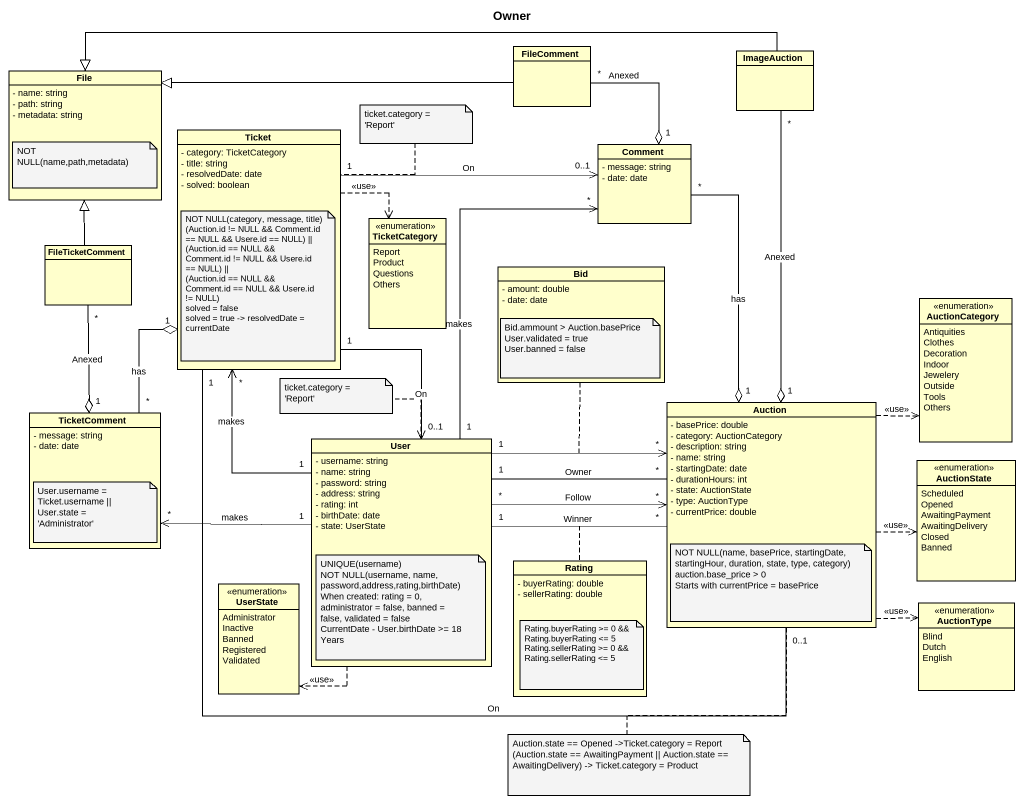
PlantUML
@startuml
title Owner
hide circle
hide empty members
skinparam classAttributeIconSize 0
class "File" as File_ {
  - name: string
  - path: string
  - metadata: string
}
class FileComment
class ImageAuction
class Ticket {
  - category: TicketCategory
  - title: string
  - resolvedDate: date
  - solved: boolean
}
class Comment {
  - message: string
  - date: date
}
enum TicketCategory {
  Report
  Product
  Questions
  Others
}
class FileTicketComment
class Bid {
  - amount: double
  - date: date
}
enum AuctionCategory {
  Antiquities
  Clothes
  Decoration
  Indoor
  Jewelery
  Outside
  Tools
  Others
}
class TicketComment {
  - message: string
  - date: date
}
class Auction {
  - basePrice: double
  - category: AuctionCategory
  - description: string
  - name: string
  - startingDate: date
  - durationHours: int
  - state: AuctionState
  - type: AuctionType
  - currentPrice: double
}
class User {
  - username: string
  - name: string
  - password: string
  - address: string
  - rating: int
  - birthDate: date
  - state: UserState
}
enum AuctionState {
  Scheduled
  Opened
  AwaitingPayment
  AwaitingDelivery
  Closed
  Banned
}
class Rating {
  - buyerRating: double
  - sellerRating: double
}
enum UserState {
  Administrator
  Inactive
  Banned
  Registered
  Validated
}
enum AuctionType {
  Blind
  Dutch
  English
}
FileComment -left-|> File_
FileComment "*" --o "1" Comment : Anexed
ImageAuction -left-|> File_
ImageAuction "*" --o "1" Auction : Anexed
Ticket "1" -right-> "0..1" Comment : On
Ticket .right.> TicketCategory : <<use>>
Ticket "1" -right- "0..1" Auction : On
Ticket "1" --> "0..1" User : On
FileTicketComment -up-|> File_
FileTicketComment "*" --o "1" TicketComment : Anexed
TicketComment "*" -up-o "1" Ticket : has
TicketComment "*" <-right- "1" User : makes
Auction "1" o-up- "*" Comment : has
Auction .up.> AuctionCategory : <<use>>
Auction .right.> AuctionState : <<use>>
Auction ..> AuctionType : <<use>>
User "1" -up-> "*" Ticket : makes
User "1" -up-> "*" Comment : makes
User "1" -right- "*" Auction : Owner
User "*" -right-> "*" Auction : Follow
User "1" -right-> "*" Auction
(User, Auction) .. Bid
User "1" -right- "*" Auction : Winner
(User, Auction) .. Rating
User ..> UserState : <<use>>
note top of Ticket : ticket.category = 'Report'
note as N2
  NOT NULL(name,path,metadata)
end note
note as N3
  NOT NULL(category, message, title)
  (Auction.id != NULL && Comment.id == NULL && Usere.id == NULL) ||
  (Auction.id == NULL && Comment.id != NULL && Usere.id == NULL) ||
  (Auction.id == NULL && Comment.id == NULL && Usere.id != NULL)
  solved = false
  solved = true -> resolvedDate = currentDate
end note
note as N4
  Bid.ammount > Auction.basePrice
  User.validated = true
  User.banned = false
end note
note top of User : ticket.category = 'Report'
note as N6
  User.username = Ticket.username || User.state = 'Administrator'
end note
note as N7
  NOT NULL(name, basePrice, startingDate, startingHour, duration, state, type, category)
  auction.base_price > 0
  Starts with currentPrice = basePrice
end note
note as N8
  UNIQUE(username)
  NOT NULL(username, name, password,address,rating,birthDate)
  When created: rating = 0, administrator = false, banned = false, validated = false
  CurrentDate - User.birthDate >= 18 Years
end note
note as N9
  Rating.buyerRating >= 0 && Rating.buyerRating <= 5
  Rating.sellerRating >= 0 && Rating.sellerRating <= 5
end note
note bottom of Auction
  Auction.state == Opened ->Ticket.category = Report
  (Auction.state == AwaitingPayment || Auction.state == AwaitingDelivery) -> Ticket.category = Product
end note
@enduml
